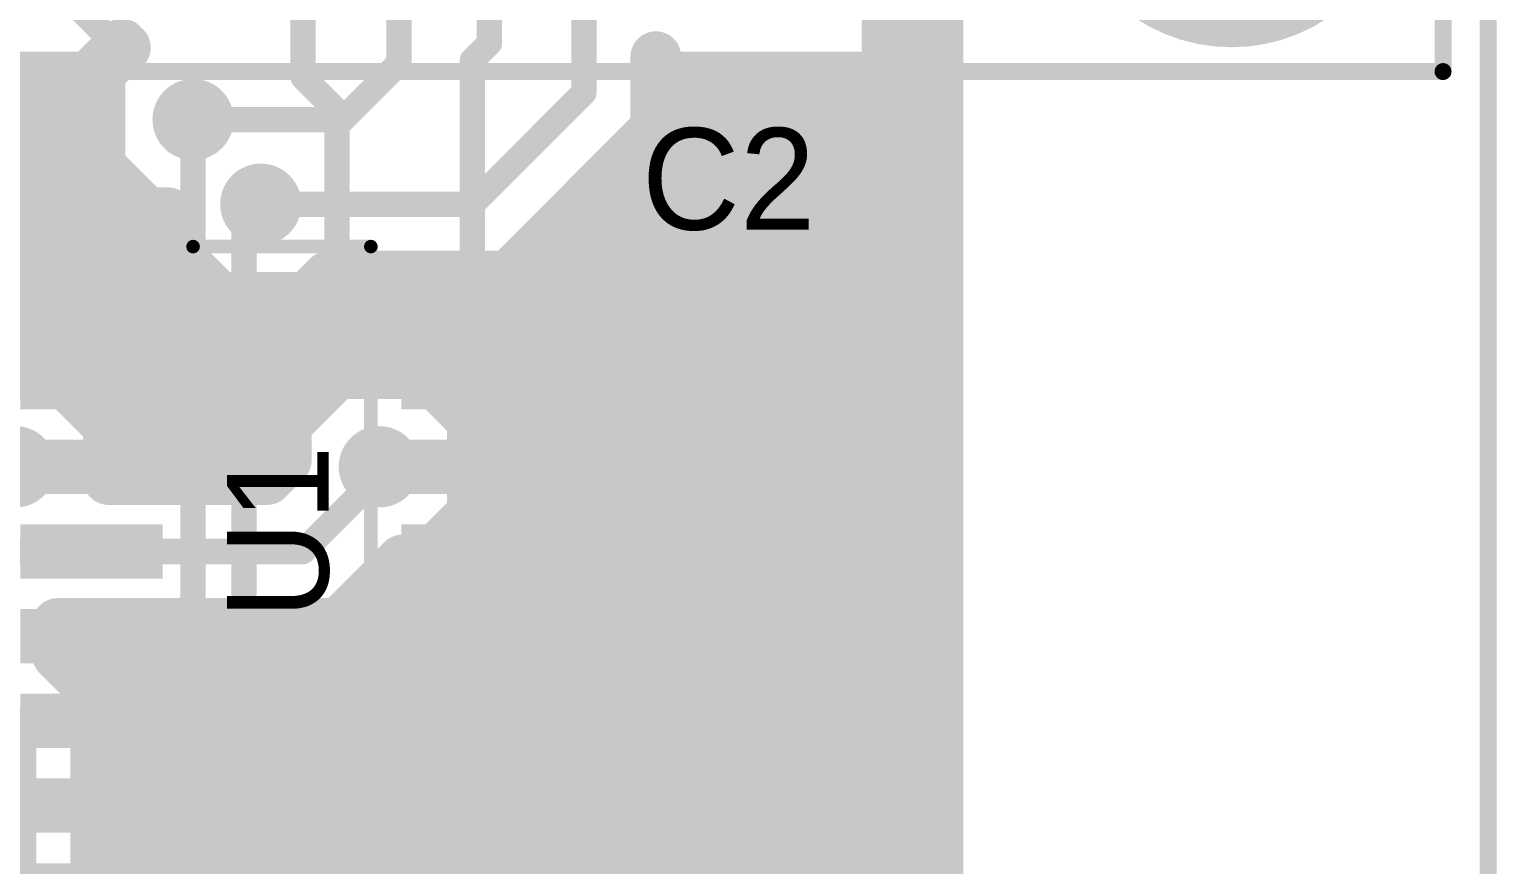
# Model space of a CAD drawing. Extents: x 2.15 to 3.46, y 0.42 to 2.78.
# Drawn here: x 2.588 to 3.455, y 1.49 to 1.983 of the extents above; entities that cross this region are included whole.
import ezdxf

# ---------------------------------------------------------------- set-up
doc = ezdxf.new("R2010")
doc.units = 0
doc.layers.get('0').update_dxf_attribs({"linetype": 'CONTINUOUS'})
for name, color, linetype in [('BOTTOMLAYER', 5, 'CONTINUOUS'), ('BOTTOMSOLDER', 6, 'CONTINUOUS'), ('MECHANICAL1', 6, 'CONTINUOUS'), ('MULTILAYER', 9, 'CONTINUOUS'), ('TOPLAYER', 1, 'CONTINUOUS'), ('TOPOVERLAY', 2, 'CONTINUOUS'), ('TOPPASTE', 8, 'CONTINUOUS'), ('TOPSOLDER', 216, 'CONTINUOUS')]:
    doc.layers.add(name, color=color, linetype=linetype)

# ---------------------------------------------------------------- blocks, each defined once
blk = doc.blocks.new('16SOIC150_1')
at = {"layer": 'TOPLAYER', "const_width": 0.024}
blk.add_lwpolyline([(0.026, 0), (-0.026, 0)], dxfattribs=at)
at = {"layer": 'TOPLAYER', "const_width": 0.012}
for points in [[(-0.032, 0, 1), (-0.02, 0, 1)], [(0.02, 0, 1), (0.032, 0, 1)]]:
    blk.add_lwpolyline(points, format="xyb", close=True, dxfattribs=at)
at = {"layer": 'TOPLAYER'}
for points in [[(0.187, -0.012), (0.263, -0.012), (0.187, 0.012), (0.263, 0.012)], [(-0.038, -0.062), (0.038, -0.062), (-0.038, -0.038), (0.038, -0.038)], [(0.187, -0.062), (0.263, -0.062), (0.187, -0.038), (0.263, -0.038)], [(-0.038, -0.112), (0.038, -0.112), (-0.038, -0.088), (0.038, -0.088)], [(0.187, -0.112), (0.263, -0.112), (0.187, -0.088), (0.263, -0.088)], [(-0.038, -0.162), (0.038, -0.162), (-0.038, -0.138), (0.038, -0.138)], [(0.187, -0.162), (0.263, -0.162), (0.187, -0.138), (0.263, -0.138)], [(-0.038, -0.212), (0.038, -0.212), (-0.038, -0.188), (0.038, -0.188)], [(0.187, -0.212), (0.263, -0.212), (0.187, -0.188), (0.263, -0.188)], [(-0.038, -0.262), (0.038, -0.262), (-0.038, -0.238), (0.038, -0.238)], [(0.187, -0.262), (0.263, -0.262), (0.187, -0.238), (0.263, -0.238)], [(-0.038, -0.312), (0.038, -0.312), (-0.038, -0.288), (0.038, -0.288)], [(0.187, -0.312), (0.263, -0.312), (0.187, -0.288), (0.263, -0.288)], [(-0.038, -0.362), (0.038, -0.362), (-0.038, -0.338), (0.038, -0.338)], [(0.187, -0.362), (0.263, -0.362), (0.187, -0.338), (0.263, -0.338)]]:
    blk.add_solid(points, dxfattribs=at)
at = {"layer": 'TOPOVERLAY', "const_width": 0.008}
for points in [[(0.06, 0.03), (0.06, -0.38)], [(0.092, 0.03), (0.06, 0.03)], [(0.165, 0.03), (0.132, 0.03)], [(0.165, 0.03), (0.165, -0.38)], [(0.165, -0.38), (0.06, -0.38)]]:
    blk.add_lwpolyline(points, dxfattribs=at)
at = {"layer": 'TOPOVERLAY', "const_width": 0.004}
for points in [[(0.058, 0.03, 1), (0.062, 0.03, 1)], [(0.058, 0.03, 1), (0.062, 0.03, 1)], [(0.09, 0.03, 1), (0.094, 0.03, 1)], [(0.09, 0.03, 1), (0.094, 0.03, 1)], [(0.13, 0.03, 1), (0.134, 0.03, 1)], [(0.13, 0.03, 1), (0.134, 0.03, 1)], [(0.163, 0.03, 1), (0.167, 0.03, 1)], [(0.163, 0.03, 1), (0.167, 0.03, 1)], [(0.058, -0.38, 1), (0.062, -0.38, 1)], [(0.058, -0.38, 1), (0.062, -0.38, 1)], [(0.163, -0.38, 1), (0.167, -0.38, 1)], [(0.163, -0.38, 1), (0.167, -0.38, 1)]]:
    blk.add_lwpolyline(points, format="xyb", close=True, dxfattribs=at)
at = {"layer": 'TOPOVERLAY', "const_width": 0.008}
blk.add_lwpolyline([(0.132, 0.03, -1), (0.092, 0.03)], format="xyb", dxfattribs=at)
at = {"layer": 'TOPPASTE', "const_width": 0.024}
blk.add_lwpolyline([(0.026, 0), (-0.026, 0)], dxfattribs=at)
at = {"layer": 'TOPPASTE', "const_width": 0.012}
for points in [[(-0.032, 0, 1), (-0.02, 0, 1)], [(0.02, 0, 1), (0.032, 0, 1)]]:
    blk.add_lwpolyline(points, format="xyb", close=True, dxfattribs=at)
at = {"layer": 'TOPPASTE'}
for points in [[(0.187, -0.012), (0.263, -0.012), (0.187, 0.012), (0.263, 0.012)], [(-0.038, -0.062), (0.038, -0.062), (-0.038, -0.038), (0.038, -0.038)], [(0.187, -0.062), (0.263, -0.062), (0.187, -0.038), (0.263, -0.038)], [(-0.038, -0.112), (0.038, -0.112), (-0.038, -0.088), (0.038, -0.088)], [(0.187, -0.112), (0.263, -0.112), (0.187, -0.088), (0.263, -0.088)], [(-0.038, -0.162), (0.038, -0.162), (-0.038, -0.138), (0.038, -0.138)], [(0.187, -0.162), (0.263, -0.162), (0.187, -0.138), (0.263, -0.138)], [(-0.038, -0.212), (0.038, -0.212), (-0.038, -0.188), (0.038, -0.188)], [(0.187, -0.212), (0.263, -0.212), (0.187, -0.188), (0.263, -0.188)], [(-0.038, -0.262), (0.038, -0.262), (-0.038, -0.238), (0.038, -0.238)], [(0.187, -0.262), (0.263, -0.262), (0.187, -0.238), (0.263, -0.238)], [(-0.038, -0.312), (0.038, -0.312), (-0.038, -0.288), (0.038, -0.288)], [(0.187, -0.312), (0.263, -0.312), (0.187, -0.288), (0.263, -0.288)], [(-0.038, -0.362), (0.038, -0.362), (-0.038, -0.338), (0.038, -0.338)], [(0.187, -0.362), (0.263, -0.362), (0.187, -0.338), (0.263, -0.338)]]:
    blk.add_solid(points, dxfattribs=at)
at = {"layer": 'TOPSOLDER', "const_width": 0.032}
blk.add_lwpolyline([(0.026, 0), (-0.026, 0)], dxfattribs=at)
at = {"layer": 'TOPSOLDER', "const_width": 0.016}
for points in [[(-0.034, 0, 1), (-0.018, 0, 1)], [(0.018, 0, 1), (0.034, 0, 1)]]:
    blk.add_lwpolyline(points, format="xyb", close=True, dxfattribs=at)
at = {"layer": 'TOPSOLDER'}
for points in [[(0.183, -0.016), (0.267, -0.016), (0.183, 0.016), (0.267, 0.016)], [(-0.042, -0.066), (0.042, -0.066), (-0.042, -0.034), (0.042, -0.034)], [(0.183, -0.066), (0.267, -0.066), (0.183, -0.034), (0.267, -0.034)], [(-0.042, -0.116), (0.042, -0.116), (-0.042, -0.084), (0.042, -0.084)], [(0.183, -0.116), (0.267, -0.116), (0.183, -0.084), (0.267, -0.084)], [(-0.042, -0.166), (0.042, -0.166), (-0.042, -0.134), (0.042, -0.134)], [(0.183, -0.166), (0.267, -0.166), (0.183, -0.134), (0.267, -0.134)], [(-0.042, -0.216), (0.042, -0.216), (-0.042, -0.184), (0.042, -0.184)], [(0.183, -0.216), (0.267, -0.216), (0.183, -0.184), (0.267, -0.184)], [(-0.042, -0.266), (0.042, -0.266), (-0.042, -0.234), (0.042, -0.234)], [(0.183, -0.266), (0.267, -0.266), (0.183, -0.234), (0.267, -0.234)], [(-0.042, -0.316), (0.042, -0.316), (-0.042, -0.284), (0.042, -0.284)], [(0.183, -0.316), (0.267, -0.316), (0.183, -0.284), (0.267, -0.284)], [(-0.042, -0.366), (0.042, -0.366), (-0.042, -0.334), (0.042, -0.334)], [(0.183, -0.366), (0.267, -0.366), (0.183, -0.334), (0.267, -0.334)]]:
    blk.add_solid(points, dxfattribs=at)
blk = doc.blocks.new('DB9SL_4')
at = {"layer": 'BOTTOMSOLDER', "const_width": 0.102333}
blk.add_lwpolyline([(0.222166, 0.05, 1), (0.324499, 0.05, 1)], format="xyb", close=True, dxfattribs=at)
at = {"layer": 'MULTILAYER', "const_width": 0.098333}
blk.add_lwpolyline([(0.224166, 0.05, 1), (0.322499, 0.05, 1)], format="xyb", close=True, dxfattribs=at)
at = {"layer": 'TOPOVERLAY', "const_width": 0.01}
for points in [[(0.398333, -0.066666), (0.398333, 0.508333)], [(-0.834999, -0.066666), (0.398333, -0.066666)]]:
    blk.add_lwpolyline(points, dxfattribs=at)
at = {"layer": 'TOPOVERLAY', "const_width": 0.005}
blk.add_lwpolyline([(0.395833, -0.066666, 1), (0.400833, -0.066666, 1)], format="xyb", close=True, dxfattribs=at)
blk.add_lwpolyline([(0.395833, -0.066666, 1), (0.400833, -0.066666, 1)], format="xyb", close=True, dxfattribs=at)
at = {"layer": 'TOPSOLDER', "const_width": 0.102333}
blk.add_lwpolyline([(0.222166, 0.05, 1), (0.324499, 0.05, 1)], format="xyb", close=True, dxfattribs=at)
blk = doc.blocks.new('CEL1210_8')
at = {"layer": 'TOPLAYER'}
for points in [[(-0.03, -0.05), (0.03, -0.05), (-0.03, 0.05), (0.03, 0.05)], [(0.105, -0.05), (0.165, -0.05), (0.105, 0.05), (0.165, 0.05)]]:
    blk.add_solid(points, dxfattribs=at)
at = {"layer": 'TOPOVERLAY', "const_width": 0.012}
for points in [[(-0.05, -0.07), (-0.05, 0.07)], [(0.025, 0.07), (-0.05, 0.07)], [(0.185, 0.07), (0.09, 0.07)], [(0.09, -0.07), (0.09, 0.07)], [(0.185, -0.07), (0.185, 0.07)], [(0.025, -0.07), (-0.05, -0.07)], [(0.185, -0.07), (0.09, -0.07)]]:
    blk.add_lwpolyline(points, dxfattribs=at)
at = {"layer": 'TOPOVERLAY', "const_width": 0.006}
for points in [[(-0.053, 0.07, 1), (-0.047, 0.07, 1)], [(-0.053, 0.07, 1), (-0.047, 0.07, 1)], [(0.022, 0.07, 1), (0.028, 0.07, 1)], [(0.087, 0.07, 1), (0.093, 0.07, 1)], [(0.087, 0.07, 1), (0.093, 0.07, 1)], [(0.182, 0.07, 1), (0.188, 0.07, 1)], [(0.182, 0.07, 1), (0.188, 0.07, 1)], [(-0.053, -0.07, 1), (-0.047, -0.07, 1)], [(-0.053, -0.07, 1), (-0.047, -0.07, 1)], [(0.022, -0.07, 1), (0.028, -0.07, 1)], [(0.087, -0.07, 1), (0.093, -0.07, 1)], [(0.087, -0.07, 1), (0.093, -0.07, 1)], [(0.182, -0.07, 1), (0.188, -0.07, 1)], [(0.182, -0.07, 1), (0.188, -0.07, 1)]]:
    blk.add_lwpolyline(points, format="xyb", close=True, dxfattribs=at)
at = {"layer": 'TOPPASTE'}
for points in [[(-0.03, -0.05), (0.03, -0.05), (-0.03, 0.05), (0.03, 0.05)], [(0.105, -0.05), (0.165, -0.05), (0.105, 0.05), (0.165, 0.05)]]:
    blk.add_solid(points, dxfattribs=at)
at = {"layer": 'TOPSOLDER'}
for points in [[(-0.034, -0.054), (0.034, -0.054), (-0.034, 0.054), (0.034, 0.054)], [(0.101, -0.054), (0.169, -0.054), (0.101, 0.054), (0.169, 0.054)]]:
    blk.add_solid(points, dxfattribs=at)
blk = doc.blocks.new('CEL1210_9')
at = {"layer": 'TOPLAYER'}
for points in [[(-0.03, -0.05), (0.03, -0.05), (-0.03, 0.05), (0.03, 0.05)], [(0.105, -0.05), (0.165, -0.05), (0.105, 0.05), (0.165, 0.05)]]:
    blk.add_solid(points, dxfattribs=at)
at = {"layer": 'TOPOVERLAY', "const_width": 0.012}
for points in [[(-0.05, -0.07), (-0.05, 0.07)], [(0.025, 0.07), (-0.05, 0.07)], [(0.185, 0.07), (0.09, 0.07)], [(0.09, -0.07), (0.09, 0.07)], [(0.185, -0.07), (0.185, 0.07)], [(0.025, -0.07), (-0.05, -0.07)], [(0.185, -0.07), (0.09, -0.07)]]:
    blk.add_lwpolyline(points, dxfattribs=at)
at = {"layer": 'TOPOVERLAY', "const_width": 0.006}
for points in [[(-0.053, 0.07, 1), (-0.047, 0.07, 1)], [(-0.053, 0.07, 1), (-0.047, 0.07, 1)], [(0.022, 0.07, 1), (0.028, 0.07, 1)], [(0.087, 0.07, 1), (0.093, 0.07, 1)], [(0.087, 0.07, 1), (0.093, 0.07, 1)], [(0.182, 0.07, 1), (0.188, 0.07, 1)], [(0.182, 0.07, 1), (0.188, 0.07, 1)], [(-0.053, -0.07, 1), (-0.047, -0.07, 1)], [(-0.053, -0.07, 1), (-0.047, -0.07, 1)], [(0.022, -0.07, 1), (0.028, -0.07, 1)], [(0.087, -0.07, 1), (0.093, -0.07, 1)], [(0.087, -0.07, 1), (0.093, -0.07, 1)], [(0.182, -0.07, 1), (0.188, -0.07, 1)], [(0.182, -0.07, 1), (0.188, -0.07, 1)]]:
    blk.add_lwpolyline(points, format="xyb", close=True, dxfattribs=at)
at = {"layer": 'TOPPASTE'}
for points in [[(-0.03, -0.05), (0.03, -0.05), (-0.03, 0.05), (0.03, 0.05)], [(0.105, -0.05), (0.165, -0.05), (0.105, 0.05), (0.165, 0.05)]]:
    blk.add_solid(points, dxfattribs=at)
at = {"layer": 'TOPSOLDER'}
for points in [[(-0.034, -0.054), (0.034, -0.054), (-0.034, 0.054), (0.034, 0.054)], [(0.101, -0.054), (0.169, -0.054), (0.101, 0.054), (0.169, 0.054)]]:
    blk.add_solid(points, dxfattribs=at)

msp = doc.modelspace()

# ---------------------------------------------------------------- linework, layer by layer
at = {"layer": 'BOTTOMLAYER'}
for points, const_width in [([(3.125, 0.865), (3.125, 2.185)], 0.03), ([(3.095, 1.955), (3.095, 2.095)], 0.03), ([(2.46, 2.030127), (2.74, 1.750127)], 0.03), ([(2.588334, 2.025), (2.643334, 1.97)], 0.015), ([(2.806667, 1.963333), (2.806667, 2.025)], 0.015), ([(2.915833, 1.945833), (2.915833, 2.025)], 0.015), ([(3.095, 1.996168), (3.125, 1.966168)], 0.03), ([(2.46, 1.994772), (2.733011, 1.721761)], 0.03), ([(3.095, 1.963629), (3.125, 1.993629)], 0.03), ([(2.623334, 1.955), (2.642917, 1.974584)], 0.03), ([(2.63, 1.9575), (2.645001, 1.9725)], 0.03), ([(2.958333, 1.9625), (2.958333, 1.967083)], 0.03), ([(2.958333, 1.9625), (2.958333, 1.967083)], 0.03), ([(2.958333, 1.955), (2.958333, 1.9625)], 0.03), ([(2.958333, 1.955), (2.958333, 1.9625)], 0.03), ([(3.086371, 1.955), (3.095, 1.963629)], 0.03), ([(2.355, 1.718603), (2.591397, 1.955)], 0.03), ([(2.46, 1.959417), (2.701917, 1.7175)], 0.03), ([(2.553334, 1.955), (2.623334, 1.955)], 0.03), ([(2.570483, 1.955), (2.67, 1.855483)], 0.03), ([(2.605838, 1.955), (2.63, 1.930838)], 0.03), ([(2.6275, 1.460773), (3.125, 1.958273)], 0.03), ([(2.63, 1.9025), (2.63, 1.9575)], 0.03), ([(2.773334, 1.93), (2.806667, 1.963333)], 0.015), ([(2.83158, 1.77092), (3.015661, 1.955)], 0.03), ([(2.849258, 1.753242), (3.051016, 1.955)], 0.03), ([(2.85, 1.718629), (3.086371, 1.955)], 0.03), ([(2.958333, 1.955), (3.095, 1.955)], 0.03), ([(2.958333, 1.933028), (2.980305, 1.955)], 0.03), ([(2.958333, 1.924583), (2.958333, 1.955)], 0.03), ([(2.958333, 1.924583), (2.958333, 1.955)], 0.03), ([(2.959391, 1.955), (3.125, 1.789391)], 0.03), ([(2.994746, 1.955), (3.125, 1.824746)], 0.03), ([(3.030102, 1.955), (3.125, 1.860102)], 0.03), ([(3.065457, 1.955), (3.125, 1.895457)], 0.03), ([(3.095, 1.960812), (3.125, 1.930812)], 0.03), ([(2.85, 1.88), (2.915833, 1.945833)], 0.015), ([(2.46, 1.924062), (2.604061, 1.78)], 0.03), ([(2.474608, 1.7675), (2.63, 1.922892)], 0.03), ([(2.6275, 1.425418), (3.125, 1.922918)], 0.03), ([(2.685, 1.93), (2.773334, 1.93)], 0.015), ([(2.937083, 1.903333), (2.958333, 1.924583)], 0.03), ([(2.937083, 1.903333), (2.958333, 1.924583)], 0.03), ([(2.956393, 1.922643), (3.125, 1.754036)], 0.03), ([(2.63, 1.9025), (2.6575, 1.875)], 0.03), ([(2.8925, 1.85875), (2.937083, 1.903333)], 0.03), ([(2.938715, 1.904965), (3.125, 1.71868)], 0.03), ([(2.509963, 1.7675), (2.637481, 1.895018)], 0.03), ([(2.6275, 1.390063), (3.125, 1.887563)], 0.03), ([(2.921038, 1.887288), (3.125, 1.683325)], 0.03), ([(2.557818, 1.78), (2.655159, 1.877341)], 0.03), ([(2.6575, 1.875), (2.67, 1.875)], 0.03), ([(2.67, 1.8525), (2.67, 1.875)], 0.03), ([(2.725, 1.88), (2.85, 1.88)], 0.015), ([(2.90336, 1.86961), (3.125, 1.64797)], 0.03), ([(2.87125, 1.8375), (2.8925, 1.85875)], 0.03), ([(2.87125, 1.8375), (2.8925, 1.85875)], 0.03), ([(2.593174, 1.78), (2.67, 1.856826)], 0.03), ([(2.6275, 1.354707), (3.125, 1.852208)], 0.03), ([(2.67, 1.855483), (2.700483, 1.825)], 0.03), ([(2.67, 1.8525), (2.6975, 1.825)], 0.03), ([(2.885682, 1.851932), (3.125, 1.612615)], 0.03), ([(2.618014, 1.769486), (2.685514, 1.836985)], 0.03), ([(2.672095, 1.7175), (2.792095, 1.8375)], 0.03), ([(2.7525, 1.825), (2.765, 1.8375)], 0.03), ([(2.761847, 1.834347), (2.816193, 1.78)], 0.03), ([(2.765, 1.8375), (2.82875, 1.8375)], 0.03), ([(2.76995, 1.78), (2.82745, 1.8375)], 0.03), ([(2.794049, 1.8375), (3.125, 1.506549)], 0.03), ([(2.805305, 1.78), (2.862805, 1.8375)], 0.03), ([(2.82875, 1.8375), (2.87125, 1.8375)], 0.03), ([(2.82875, 1.8375), (2.87125, 1.8375)], 0.03), ([(2.829404, 1.8375), (3.125, 1.541904)], 0.03), ([(2.864759, 1.8375), (3.125, 1.577259)], 0.03), ([(2.635, 1.751116), (2.708884, 1.825)], 0.03), ([(2.63674, 1.7175), (2.744239, 1.825)], 0.03), ([(2.6975, 1.825), (2.7525, 1.825)], 0.03), ([(2.700483, 1.825), (2.756491, 1.768991)], 0.03), ([(2.735838, 1.825), (2.780838, 1.78)], 0.03), ([(2.6275, 1.319352), (3.125, 1.816852)], 0.03), ([(2.5525, 1.78), (2.6075, 1.78)], 0.03), ([(2.604061, 1.78), (2.635, 1.749062)], 0.03), ([(2.6075, 1.78), (2.635, 1.7525)], 0.03), ([(2.641126, 1.297623), (3.125, 1.781497)], 0.03), ([(2.74, 1.75005), (2.76995, 1.78)], 0.03), ([(2.74, 1.7525), (2.7675, 1.78)], 0.03), ([(2.7675, 1.78), (2.8225, 1.78)], 0.03), ([(2.8225, 1.78), (2.85, 1.7525)], 0.03), ([(2.635, 1.7175), (2.635, 1.7525)], 0.03), ([(2.635, 1.749062), (2.666561, 1.7175)], 0.03), ([(2.658804, 1.279946), (3.125, 1.746142)], 0.03), ([(2.70745, 1.7175), (2.74, 1.75005)], 0.03), ([(2.74, 1.72875), (2.74, 1.7525)], 0.03), ([(2.85, 1.6975), (2.85, 1.7525)], 0.03), ([(2.85, 1.746193), (3.125, 1.471193)], 0.03), ([(2.72875, 1.7175), (2.74, 1.72875)], 0.03), ([(2.635, 1.7175), (2.72875, 1.7175)], 0.03), ([(2.676482, 1.262268), (3.125, 1.710786)], 0.03), ([(2.75, 1.675), (2.795, 1.72)], 0.015), ([(2.795, 1.72), (2.795, 1.725)], 0.015), ([(2.85, 1.710838), (3.125, 1.435838)], 0.03), ([(2.8225, 1.67), (2.85, 1.6975)], 0.03), ([(2.838991, 1.686491), (3.125, 1.400483)], 0.03), ([(2.69416, 1.24459), (3.125, 1.675431)], 0.03), ([(2.475, 1.675), (2.75, 1.675)], 0.015), ([(2.7925, 1.65375), (2.80875, 1.67)], 0.03), ([(2.80875, 1.67), (2.8225, 1.67)], 0.03), ([(2.820127, 1.67), (3.125, 1.365127)], 0.03), ([(2.796761, 1.658011), (3.125, 1.329772)], 0.03), ([(2.77125, 1.6325), (2.7925, 1.65375)], 0.03), ([(2.77125, 1.6325), (2.7925, 1.65375)], 0.03), ([(2.605, 1.6325), (2.72875, 1.6325)], 0.03), ([(2.605, 1.61505), (2.62245, 1.6325)], 0.03), ([(2.605, 1.61375), (2.605, 1.6325)], 0.03), ([(2.61014, 1.6325), (3.125, 1.11764)], 0.03), ([(2.622028, 1.596722), (2.657805, 1.6325)], 0.03), ([(2.6275, 1.566839), (2.693161, 1.6325)], 0.03), ([(2.6275, 1.496129), (2.763871, 1.6325)], 0.03), ([(2.6275, 1.531484), (2.728516, 1.6325)], 0.03), ([(2.645496, 1.6325), (3.125, 1.152996)], 0.03), ([(2.680851, 1.6325), (3.125, 1.188351)], 0.03), ([(2.711837, 1.226913), (3.125, 1.640076)], 0.03), ([(2.711837, 1.226913), (3.125, 1.640076)], 0.03), ([(2.716206, 1.6325), (3.125, 1.223706)], 0.03), ([(2.72875, 1.6325), (2.77125, 1.6325)], 0.03), ([(2.72875, 1.6325), (2.77125, 1.6325)], 0.03), ([(2.751562, 1.6325), (3.125, 1.259062)], 0.03), ([(2.779083, 1.640333), (3.125, 1.294417)], 0.03), ([(2.60625, 1.6125), (2.6275, 1.59125)], 0.03), ([(2.60625, 1.6125), (2.6275, 1.59125)], 0.03), ([(2.55, 1.605), (2.585, 1.57)], 0.015), ([(2.729515, 1.209235), (3.125, 1.60472)], 0.03), ([(2.6275, 1.54875), (2.6275, 1.59125)], 0.03), ([(2.6275, 1.54875), (2.6275, 1.59125)], 0.03), ([(2.6275, 1.579785), (3.125, 1.082285)], 0.03), ([(2.585, 1.29), (2.585, 1.57)], 0.015), ([(2.747192, 1.191558), (3.125, 1.569365)], 0.03), ([(2.6275, 1.31125), (2.6275, 1.54875)], 0.03), ([(2.6275, 1.54443), (3.125, 1.04693)], 0.03), ([(2.76487, 1.17388), (3.125, 1.53401)], 0.03), ([(2.6275, 1.509074), (3.125, 1.011574)], 0.03), ([(2.782548, 1.156202), (3.125, 1.498655)], 0.03)]:
    msp.add_lwpolyline(points, dxfattribs=dict(at, const_width=const_width))
for points, const_width in [([(3.0875, 1.996168, 1), (3.1025, 1.996168, 1)], 0.015), ([(3.1175, 1.993629, 1), (3.1325, 1.993629, 1)], 0.015), ([(2.635417, 1.974584, 1), (2.650418, 1.974584, 1)], 0.015), ([(2.6375, 1.9725, 1), (2.6525, 1.9725, 1)], 0.015), ([(2.639584, 1.97, 1), (2.647084, 1.97, 1)], 0.0075), ([(2.950833, 1.967083, 1), (2.965833, 1.967083, 1)], 0.015), ([(2.950833, 1.967083, 1), (2.965833, 1.967083, 1)], 0.015), ([(2.950833, 1.9625, 1), (2.965833, 1.9625, 1)], 0.015), ([(2.950833, 1.9625, 1), (2.965833, 1.9625, 1)], 0.015), ([(2.950833, 1.9625, 1), (2.965833, 1.9625, 1)], 0.015), ([(2.950833, 1.9625, 1), (2.965833, 1.9625, 1)], 0.015), ([(3.0875, 1.963629, 1), (3.1025, 1.963629, 1)], 0.015), ([(3.0875, 1.963629, 1), (3.1025, 1.963629, 1)], 0.015), ([(3.1175, 1.966168, 1), (3.1325, 1.966168, 1)], 0.015), ([(2.583897, 1.955, 1), (2.598897, 1.955, 1)], 0.015), ([(2.598338, 1.955, 1), (2.613338, 1.955, 1)], 0.015), ([(2.615834, 1.955, 1), (2.630834, 1.955, 1)], 0.015), ([(2.615834, 1.955, 1), (2.630834, 1.955, 1)], 0.015), ([(2.6225, 1.9575, 1), (2.6375, 1.9575, 1)], 0.015), ([(2.6225, 1.9575, 1), (2.6375, 1.9575, 1)], 0.015), ([(2.802917, 1.963333, 1), (2.810417, 1.963333, 1)], 0.0075), ([(2.802917, 1.963333, 1), (2.810417, 1.963333, 1)], 0.0075), ([(2.950833, 1.955, 1), (2.965833, 1.955, 1)], 0.015), ([(2.950833, 1.955, 1), (2.965833, 1.955, 1)], 0.015), ([(2.950833, 1.955, 1), (2.965833, 1.955, 1)], 0.015), ([(2.950833, 1.955, 1), (2.965833, 1.955, 1)], 0.015), ([(2.950833, 1.955, 1), (2.965833, 1.955, 1)], 0.015), ([(2.951891, 1.955, 1), (2.966891, 1.955, 1)], 0.015), ([(2.972805, 1.955, 1), (2.987805, 1.955, 1)], 0.015), ([(2.987246, 1.955, 1), (3.002246, 1.955, 1)], 0.015), ([(3.008161, 1.955, 1), (3.023161, 1.955, 1)], 0.015), ([(3.022602, 1.955, 1), (3.037602, 1.955, 1)], 0.015), ([(3.043516, 1.955, 1), (3.058516, 1.955, 1)], 0.015), ([(3.057957, 1.955, 1), (3.072957, 1.955, 1)], 0.015), ([(3.078871, 1.955, 1), (3.093871, 1.955, 1)], 0.015), ([(3.078871, 1.955, 1), (3.093871, 1.955, 1)], 0.015), ([(3.0875, 1.960812, 1), (3.1025, 1.960812, 1)], 0.015), ([(3.0875, 1.955, 1), (3.1025, 1.955, 1)], 0.015), ([(3.0875, 1.955, 1), (3.1025, 1.955, 1)], 0.015), ([(3.1175, 1.958273, 1), (3.1325, 1.958273, 1)], 0.015), ([(2.912083, 1.945833, 1), (2.919583, 1.945833, 1)], 0.0075), ([(2.912083, 1.945833, 1), (2.919583, 1.945833, 1)], 0.0075), ([(2.6225, 1.930838, 1), (2.6375, 1.930838, 1)], 0.015), ([(2.950833, 1.933028, 1), (2.965833, 1.933028, 1)], 0.015), ([(3.1175, 1.930812, 1), (3.1325, 1.930812, 1)], 0.015), ([(2.6225, 1.922892, 1), (2.6375, 1.922892, 1)], 0.015), ([(2.68125, 1.93, 1), (2.68875, 1.93, 1)], 0.0075), ([(2.769584, 1.93, 1), (2.777084, 1.93, 1)], 0.0075), ([(2.769584, 1.93, 1), (2.777084, 1.93, 1)], 0.0075), ([(2.948893, 1.922643, 1), (2.963893, 1.922643, 1)], 0.015), ([(2.950833, 1.924583, 1), (2.965833, 1.924583, 1)], 0.015), ([(2.950833, 1.924583, 1), (2.965833, 1.924583, 1)], 0.015), ([(2.950833, 1.924583, 1), (2.965833, 1.924583, 1)], 0.015), ([(2.950833, 1.924583, 1), (2.965833, 1.924583, 1)], 0.015), ([(3.1175, 1.922918, 1), (3.1325, 1.922918, 1)], 0.015), ([(2.6225, 1.9025, 1), (2.6375, 1.9025, 1)], 0.015), ([(2.6225, 1.9025, 1), (2.6375, 1.9025, 1)], 0.015), ([(2.929583, 1.903333, 1), (2.944583, 1.903333, 1)], 0.015), ([(2.929583, 1.903333, 1), (2.944583, 1.903333, 1)], 0.015), ([(2.929583, 1.903333, 1), (2.944583, 1.903333, 1)], 0.015), ([(2.931215, 1.904965, 1), (2.946215, 1.904965, 1)], 0.015), ([(2.629981, 1.895018, 1), (2.644982, 1.895018, 1)], 0.015), ([(3.1175, 1.895457, 1), (3.1325, 1.895457, 1)], 0.015), ([(2.913538, 1.887288, 1), (2.928538, 1.887288, 1)], 0.015), ([(3.1175, 1.887563, 1), (3.1325, 1.887563, 1)], 0.015), ([(2.647659, 1.877341, 1), (2.662659, 1.877341, 1)], 0.015), ([(2.65, 1.875, 1), (2.665, 1.875, 1)], 0.015), ([(2.65, 1.875, 1), (2.665, 1.875, 1)], 0.015), ([(2.6625, 1.875, 1), (2.6775, 1.875, 1)], 0.015), ([(2.6625, 1.875, 1), (2.6775, 1.875, 1)], 0.015), ([(2.72125, 1.88, 1), (2.72875, 1.88, 1)], 0.0075), ([(2.84625, 1.88, 1), (2.85375, 1.88, 1)], 0.0075), ([(2.84625, 1.88, 1), (2.85375, 1.88, 1)], 0.0075), ([(2.89586, 1.86961, 1), (2.91086, 1.86961, 1)], 0.015), ([(2.885, 1.85875, 1), (2.9, 1.85875, 1)], 0.015), ([(2.885, 1.85875, 1), (2.9, 1.85875, 1)], 0.015), ([(2.885, 1.85875, 1), (2.9, 1.85875, 1)], 0.015), ([(3.1175, 1.860102, 1), (3.1325, 1.860102, 1)], 0.015), ([(2.6625, 1.856826, 1), (2.6775, 1.856826, 1)], 0.015), ([(2.6625, 1.855483, 1), (2.6775, 1.855483, 1)], 0.015), ([(2.6625, 1.855483, 1), (2.6775, 1.855483, 1)], 0.015), ([(2.6625, 1.8525, 1), (2.6775, 1.8525, 1)], 0.015), ([(2.6625, 1.8525, 1), (2.6775, 1.8525, 1)], 0.015), ([(2.878182, 1.851932, 1), (2.893182, 1.851932, 1)], 0.015), ([(3.1175, 1.852208, 1), (3.1325, 1.852208, 1)], 0.015), ([(2.678014, 1.836985, 1), (2.693014, 1.836985, 1)], 0.015), ([(2.754347, 1.834347, 1), (2.769347, 1.834347, 1)], 0.015), ([(2.7575, 1.8375, 1), (2.7725, 1.8375, 1)], 0.015), ([(2.7575, 1.8375, 1), (2.7725, 1.8375, 1)], 0.015), ([(2.784595, 1.8375, 1), (2.799595, 1.8375, 1)], 0.015), ([(2.786549, 1.8375, 1), (2.801549, 1.8375, 1)], 0.015), ([(2.81995, 1.8375, 1), (2.83495, 1.8375, 1)], 0.015), ([(2.82125, 1.8375, 1), (2.83625, 1.8375, 1)], 0.015), ([(2.82125, 1.8375, 1), (2.83625, 1.8375, 1)], 0.015), ([(2.82125, 1.8375, 1), (2.83625, 1.8375, 1)], 0.015), ([(2.821904, 1.8375, 1), (2.836904, 1.8375, 1)], 0.015), ([(2.855305, 1.8375, 1), (2.870305, 1.8375, 1)], 0.015), ([(2.857259, 1.8375, 1), (2.872259, 1.8375, 1)], 0.015), ([(2.86375, 1.8375, 1), (2.87875, 1.8375, 1)], 0.015), ([(2.86375, 1.8375, 1), (2.87875, 1.8375, 1)], 0.015), ([(2.86375, 1.8375, 1), (2.87875, 1.8375, 1)], 0.015), ([(2.86375, 1.8375, 1), (2.87875, 1.8375, 1)], 0.015), ([(2.69, 1.825, 1), (2.705, 1.825, 1)], 0.015), ([(2.69, 1.825, 1), (2.705, 1.825, 1)], 0.015), ([(2.692983, 1.825, 1), (2.707983, 1.825, 1)], 0.015), ([(2.692983, 1.825, 1), (2.707983, 1.825, 1)], 0.015), ([(2.701384, 1.825, 1), (2.716384, 1.825, 1)], 0.015), ([(2.728338, 1.825, 1), (2.743338, 1.825, 1)], 0.015), ([(2.73674, 1.825, 1), (2.751739, 1.825, 1)], 0.015), ([(2.745, 1.825, 1), (2.76, 1.825, 1)], 0.015), ([(2.745, 1.825, 1), (2.76, 1.825, 1)], 0.015), ([(3.1175, 1.824746, 1), (3.1325, 1.824746, 1)], 0.015), ([(3.1175, 1.816852, 1), (3.1325, 1.816852, 1)], 0.015), ([(3.1175, 1.789391, 1), (3.1325, 1.789391, 1)], 0.015), ([(2.585674, 1.78, 1), (2.600674, 1.78, 1)], 0.015), ([(2.596561, 1.78, 1), (2.611562, 1.78, 1)], 0.015), ([(2.596561, 1.78, 1), (2.611562, 1.78, 1)], 0.015), ([(2.6, 1.78, 1), (2.615, 1.78, 1)], 0.015), ([(2.6, 1.78, 1), (2.615, 1.78, 1)], 0.015), ([(2.76, 1.78, 1), (2.775, 1.78, 1)], 0.015), ([(2.76, 1.78, 1), (2.775, 1.78, 1)], 0.015), ([(2.76245, 1.78, 1), (2.77745, 1.78, 1)], 0.015), ([(2.76245, 1.78, 1), (2.77745, 1.78, 1)], 0.015), ([(2.773338, 1.78, 1), (2.788338, 1.78, 1)], 0.015), ([(2.797805, 1.78, 1), (2.812805, 1.78, 1)], 0.015), ([(2.808693, 1.78, 1), (2.823693, 1.78, 1)], 0.015), ([(2.815, 1.78, 1), (2.83, 1.78, 1)], 0.015), ([(2.815, 1.78, 1), (2.83, 1.78, 1)], 0.015), ([(3.1175, 1.781497, 1), (3.1325, 1.781497, 1)], 0.015), ([(2.82408, 1.77092, 1), (2.83908, 1.77092, 1)], 0.015), ([(2.610514, 1.769486, 1), (2.625514, 1.769486, 1)], 0.015), ([(2.748991, 1.768991, 1), (2.763991, 1.768991, 1)], 0.015), ([(2.841758, 1.753242, 1), (2.856758, 1.753242, 1)], 0.015), ([(3.1175, 1.754036, 1), (3.1325, 1.754036, 1)], 0.015), ([(2.6275, 1.7525, 1), (2.6425, 1.7525, 1)], 0.015), ([(2.6275, 1.7525, 1), (2.6425, 1.7525, 1)], 0.015), ([(2.6275, 1.751116, 1), (2.6425, 1.751116, 1)], 0.015), ([(2.6275, 1.749062, 1), (2.6425, 1.749062, 1)], 0.015), ([(2.6275, 1.749062, 1), (2.6425, 1.749062, 1)], 0.015), ([(2.7325, 1.7525, 1), (2.7475, 1.7525, 1)], 0.015), ([(2.7325, 1.7525, 1), (2.7475, 1.7525, 1)], 0.015), ([(2.7325, 1.750127, 1), (2.7475, 1.750127, 1)], 0.015), ([(2.7325, 1.75005, 1), (2.7475, 1.75005, 1)], 0.015), ([(2.7325, 1.75005, 1), (2.7475, 1.75005, 1)], 0.015), ([(2.8425, 1.7525, 1), (2.8575, 1.7525, 1)], 0.015), ([(2.8425, 1.7525, 1), (2.8575, 1.7525, 1)], 0.015), ([(2.8425, 1.746193, 1), (2.8575, 1.746193, 1)], 0.015), ([(3.1175, 1.746142, 1), (3.1325, 1.746142, 1)], 0.015), ([(2.7325, 1.72875, 1), (2.7475, 1.72875, 1)], 0.015), ([(2.7325, 1.72875, 1), (2.7475, 1.72875, 1)], 0.015), ([(2.725511, 1.721761, 1), (2.740511, 1.721761, 1)], 0.015), ([(2.8425, 1.718629, 1), (2.8575, 1.718629, 1)], 0.015), ([(3.1175, 1.71868, 1), (3.1325, 1.71868, 1)], 0.015), ([(2.6275, 1.7175, 1), (2.6425, 1.7175, 1)], 0.015), ([(2.6275, 1.7175, 1), (2.6425, 1.7175, 1)], 0.015), ([(2.62924, 1.7175, 1), (2.644239, 1.7175, 1)], 0.015), ([(2.659061, 1.7175, 1), (2.674062, 1.7175, 1)], 0.015), ([(2.664595, 1.7175, 1), (2.679595, 1.7175, 1)], 0.015), ([(2.694417, 1.7175, 1), (2.709417, 1.7175, 1)], 0.015), ([(2.69995, 1.7175, 1), (2.71495, 1.7175, 1)], 0.015), ([(2.72125, 1.7175, 1), (2.73625, 1.7175, 1)], 0.015), ([(2.72125, 1.7175, 1), (2.73625, 1.7175, 1)], 0.015), ([(2.79125, 1.725, 1), (2.79875, 1.725, 1)], 0.0075), ([(2.79125, 1.72, 1), (2.79875, 1.72, 1)], 0.0075), ([(2.79125, 1.72, 1), (2.79875, 1.72, 1)], 0.0075), ([(2.8425, 1.710838, 1), (2.8575, 1.710838, 1)], 0.015), ([(3.1175, 1.710786, 1), (3.1325, 1.710786, 1)], 0.015), ([(2.8425, 1.6975, 1), (2.8575, 1.6975, 1)], 0.015), ([(2.8425, 1.6975, 1), (2.8575, 1.6975, 1)], 0.015), ([(2.831491, 1.686491, 1), (2.846491, 1.686491, 1)], 0.015), ([(3.1175, 1.683325, 1), (3.1325, 1.683325, 1)], 0.015), ([(3.1175, 1.675431, 1), (3.1325, 1.675431, 1)], 0.015), ([(2.74625, 1.675, 1), (2.75375, 1.675, 1)], 0.0075), ([(2.74625, 1.675, 1), (2.75375, 1.675, 1)], 0.0075), ([(2.80125, 1.67, 1), (2.81625, 1.67, 1)], 0.015), ([(2.80125, 1.67, 1), (2.81625, 1.67, 1)], 0.015), ([(2.812627, 1.67, 1), (2.827627, 1.67, 1)], 0.015), ([(2.815, 1.67, 1), (2.83, 1.67, 1)], 0.015), ([(2.815, 1.67, 1), (2.83, 1.67, 1)], 0.015), ([(2.789261, 1.658011, 1), (2.804261, 1.658011, 1)], 0.015), ([(2.785, 1.65375, 1), (2.8, 1.65375, 1)], 0.015), ([(2.785, 1.65375, 1), (2.8, 1.65375, 1)], 0.015), ([(2.785, 1.65375, 1), (2.8, 1.65375, 1)], 0.015), ([(3.1175, 1.64797, 1), (3.1325, 1.64797, 1)], 0.015), ([(2.5975, 1.6325, 1), (2.6125, 1.6325, 1)], 0.015), ([(2.5975, 1.6325, 1), (2.6125, 1.6325, 1)], 0.015), ([(2.60264, 1.6325, 1), (2.61764, 1.6325, 1)], 0.015), ([(2.61495, 1.6325, 1), (2.62995, 1.6325, 1)], 0.015), ([(2.637996, 1.6325, 1), (2.652996, 1.6325, 1)], 0.015), ([(2.650305, 1.6325, 1), (2.665305, 1.6325, 1)], 0.015), ([(2.673351, 1.6325, 1), (2.688351, 1.6325, 1)], 0.015), ([(2.685661, 1.6325, 1), (2.700661, 1.6325, 1)], 0.015), ([(2.708706, 1.6325, 1), (2.723706, 1.6325, 1)], 0.015), ([(2.721016, 1.6325, 1), (2.736016, 1.6325, 1)], 0.015), ([(2.72125, 1.6325, 1), (2.73625, 1.6325, 1)], 0.015), ([(2.72125, 1.6325, 1), (2.73625, 1.6325, 1)], 0.015), ([(2.72125, 1.6325, 1), (2.73625, 1.6325, 1)], 0.015), ([(2.744061, 1.6325, 1), (2.759062, 1.6325, 1)], 0.015), ([(2.756371, 1.6325, 1), (2.771371, 1.6325, 1)], 0.015), ([(2.76375, 1.6325, 1), (2.77875, 1.6325, 1)], 0.015), ([(2.76375, 1.6325, 1), (2.77875, 1.6325, 1)], 0.015), ([(2.76375, 1.6325, 1), (2.77875, 1.6325, 1)], 0.015), ([(2.76375, 1.6325, 1), (2.77875, 1.6325, 1)], 0.015), ([(2.771583, 1.640333, 1), (2.786583, 1.640333, 1)], 0.015), ([(3.1175, 1.640076, 1), (3.1325, 1.640076, 1)], 0.015), ([(3.1175, 1.640076, 1), (3.1325, 1.640076, 1)], 0.015), ([(2.5975, 1.61505, 1), (2.6125, 1.61505, 1)], 0.015), ([(2.5975, 1.61375, 1), (2.6125, 1.61375, 1)], 0.015), ([(2.59875, 1.6125, 1), (2.61375, 1.6125, 1)], 0.015), ([(2.59875, 1.6125, 1), (2.61375, 1.6125, 1)], 0.015), ([(3.1175, 1.612615, 1), (3.1325, 1.612615, 1)], 0.015), ([(3.1175, 1.60472, 1), (3.1325, 1.60472, 1)], 0.015), ([(2.614528, 1.596722, 1), (2.629528, 1.596722, 1)], 0.015), ([(2.62, 1.59125, 1), (2.635, 1.59125, 1)], 0.015), ([(2.62, 1.59125, 1), (2.635, 1.59125, 1)], 0.015), ([(2.62, 1.59125, 1), (2.635, 1.59125, 1)], 0.015), ([(2.62, 1.59125, 1), (2.635, 1.59125, 1)], 0.015), ([(2.62, 1.579785, 1), (2.635, 1.579785, 1)], 0.015), ([(3.1175, 1.577259, 1), (3.1325, 1.577259, 1)], 0.015), ([(2.58125, 1.57, 1), (2.58875, 1.57, 1)], 0.0075), ([(2.58125, 1.57, 1), (2.58875, 1.57, 1)], 0.0075), ([(2.62, 1.566839, 1), (2.635, 1.566839, 1)], 0.015), ([(3.1175, 1.569365, 1), (3.1325, 1.569365, 1)], 0.015), ([(2.62, 1.54875, 1), (2.635, 1.54875, 1)], 0.015), ([(2.62, 1.54875, 1), (2.635, 1.54875, 1)], 0.015), ([(2.62, 1.54875, 1), (2.635, 1.54875, 1)], 0.015), ([(2.62, 1.54443, 1), (2.635, 1.54443, 1)], 0.015), ([(3.1175, 1.541904, 1), (3.1325, 1.541904, 1)], 0.015), ([(2.62, 1.531484, 1), (2.635, 1.531484, 1)], 0.015), ([(3.1175, 1.53401, 1), (3.1325, 1.53401, 1)], 0.015), ([(2.62, 1.509074, 1), (2.635, 1.509074, 1)], 0.015), ([(3.1175, 1.506549, 1), (3.1325, 1.506549, 1)], 0.015), ([(2.62, 1.496129, 1), (2.635, 1.496129, 1)], 0.015), ([(3.1175, 1.498655, 1), (3.1325, 1.498655, 1)], 0.015)]:
    msp.add_lwpolyline(points, format="xyb", close=True, dxfattribs=dict(at, const_width=const_width))
at = {"layer": 'BOTTOMSOLDER', "const_width": 0.024}
for points in [[(2.673, 1.93, 1), (2.697, 1.93, 1)], [(2.713, 1.88, 1), (2.737, 1.88, 1)], [(2.568, 1.725, 1), (2.592, 1.725, 1)], [(2.783, 1.725, 1), (2.807, 1.725, 1)]]:
    msp.add_lwpolyline(points, format="xyb", close=True, dxfattribs=at)
at = {"layer": 'MECHANICAL1', "const_width": 0.01}
msp.add_lwpolyline([(3.45, 0.75), (3.45, 2.4)], dxfattribs=at)
at = {"layer": 'TOPLAYER', "const_width": 0.015}
for points in [[(2.75, 1.955), (2.75, 2.125)], [(2.86, 1.975), (2.86, 2.13)], [(2.85, 1.965), (2.86, 1.975)], [(2.85, 1.825), (2.85, 1.965)], [(2.75, 1.955), (2.77, 1.935)], [(2.77, 1.8), (2.77, 1.935)], [(2.685, 1.915), (2.685, 1.93)], [(2.685, 1.645), (2.685, 1.915)], [(2.715, 1.59), (2.715, 1.89)], [(2.715, 1.89), (2.725, 1.88)], [(2.625, 1.775), (2.625, 1.825)], [(2.77, 1.8), (2.795, 1.775)], [(2.93, 1.74), (2.99, 1.8)], [(2.795, 1.775), (2.85, 1.775)], [(2.93, 1.7), (2.93, 1.74)], [(2.795, 1.725), (2.85, 1.725)], [(2.905, 1.675), (2.93, 1.7)], [(2.58, 1.675), (2.625, 1.675)], [(2.85, 1.675), (2.905, 1.675)], [(2.95, 1.625), (2.99, 1.665)], [(2.665, 1.625), (2.685, 1.645)], [(2.62, 1.625), (2.665, 1.625)], [(2.85, 1.625), (2.95, 1.625)], [(2.7, 1.575), (2.715, 1.59)], [(2.63, 1.575), (2.7, 1.575)], [(2.85, 1.575), (3, 1.575)], [(2.515, 1.525), (2.625, 1.525)], [(2.785, 1.515), (2.795, 1.525)], [(2.795, 1.525), (2.84, 1.525)], [(2.785, 1.435), (2.785, 1.515)]]:
    msp.add_lwpolyline(points, dxfattribs=at)
at = {"layer": 'TOPLAYER', "const_width": 0.0075}
for points in [[(2.85625, 1.975, 1), (2.86375, 1.975, 1)], [(2.85625, 1.975, 1), (2.86375, 1.975, 1)], [(2.84625, 1.965, 1), (2.85375, 1.965, 1)], [(2.84625, 1.965, 1), (2.85375, 1.965, 1)], [(2.74625, 1.955, 1), (2.75375, 1.955, 1)], [(2.74625, 1.955, 1), (2.75375, 1.955, 1)], [(2.76625, 1.935, 1), (2.77375, 1.935, 1)], [(2.76625, 1.935, 1), (2.77375, 1.935, 1)], [(2.68125, 1.93, 1), (2.68875, 1.93, 1)], [(2.68125, 1.915, 1), (2.68875, 1.915, 1)], [(2.68125, 1.915, 1), (2.68875, 1.915, 1)], [(2.71125, 1.89, 1), (2.71875, 1.89, 1)], [(2.71125, 1.89, 1), (2.71875, 1.89, 1)], [(2.72125, 1.88, 1), (2.72875, 1.88, 1)], [(2.62125, 1.825, 1), (2.62875, 1.825, 1)], [(2.84625, 1.825, 1), (2.85375, 1.825, 1)], [(2.76625, 1.8, 1), (2.77375, 1.8, 1)], [(2.76625, 1.8, 1), (2.77375, 1.8, 1)], [(2.98625, 1.8, 1), (2.99375, 1.8, 1)], [(2.62125, 1.775, 1), (2.62875, 1.775, 1)], [(2.79125, 1.775, 1), (2.79875, 1.775, 1)], [(2.79125, 1.775, 1), (2.79875, 1.775, 1)], [(2.84625, 1.775, 1), (2.85375, 1.775, 1)], [(2.92625, 1.74, 1), (2.93375, 1.74, 1)], [(2.92625, 1.74, 1), (2.93375, 1.74, 1)], [(2.79125, 1.725, 1), (2.79875, 1.725, 1)], [(2.84625, 1.725, 1), (2.85375, 1.725, 1)], [(2.92625, 1.7, 1), (2.93375, 1.7, 1)], [(2.92625, 1.7, 1), (2.93375, 1.7, 1)], [(2.62125, 1.675, 1), (2.62875, 1.675, 1)], [(2.84625, 1.675, 1), (2.85375, 1.675, 1)], [(2.90125, 1.675, 1), (2.90875, 1.675, 1)], [(2.90125, 1.675, 1), (2.90875, 1.675, 1)], [(2.98625, 1.665, 1), (2.99375, 1.665, 1)], [(2.68125, 1.645, 1), (2.68875, 1.645, 1)], [(2.68125, 1.645, 1), (2.68875, 1.645, 1)], [(2.61625, 1.625, 1), (2.62375, 1.625, 1)], [(2.66125, 1.625, 1), (2.66875, 1.625, 1)], [(2.66125, 1.625, 1), (2.66875, 1.625, 1)], [(2.84625, 1.625, 1), (2.85375, 1.625, 1)], [(2.94625, 1.625, 1), (2.95375, 1.625, 1)], [(2.94625, 1.625, 1), (2.95375, 1.625, 1)], [(2.71125, 1.59, 1), (2.71875, 1.59, 1)], [(2.71125, 1.59, 1), (2.71875, 1.59, 1)], [(2.62625, 1.575, 1), (2.63375, 1.575, 1)], [(2.69625, 1.575, 1), (2.70375, 1.575, 1)], [(2.69625, 1.575, 1), (2.70375, 1.575, 1)], [(2.84625, 1.575, 1), (2.85375, 1.575, 1)], [(2.99625, 1.575, 1), (3.00375, 1.575, 1)], [(2.62125, 1.525, 1), (2.62875, 1.525, 1)], [(2.79125, 1.525, 1), (2.79875, 1.525, 1)], [(2.79125, 1.525, 1), (2.79875, 1.525, 1)], [(2.83625, 1.525, 1), (2.84375, 1.525, 1)], [(2.78125, 1.515, 1), (2.78875, 1.515, 1)], [(2.78125, 1.515, 1), (2.78875, 1.515, 1)]]:
    msp.add_lwpolyline(points, format="xyb", close=True, dxfattribs=at)
at = {"layer": 'TOPSOLDER', "const_width": 0.024}
for points in [[(2.673, 1.93, 1), (2.697, 1.93, 1)], [(2.713, 1.88, 1), (2.737, 1.88, 1)], [(2.568, 1.725, 1), (2.592, 1.725, 1)], [(2.783, 1.725, 1), (2.807, 1.725, 1)]]:
    msp.add_lwpolyline(points, format="xyb", close=True, dxfattribs=at)

# ---------------------------------------------------------------- block references
msp.add_blockref('DB9SL_4', (3.025, 2.025))
for name, p, rotation in [('16SOIC150_1', (2.85, 1.475), 180), ('CEL1210_8', (3, 1.8), 270), ('CEL1210_9', (3, 1.55), 270)]:
    msp.add_blockref(name, p, dxfattribs=dict(rotation=rotation))

# ---------------------------------------------------------------- texts
at = {"layer": 'TOPOVERLAY'}
msp.add_text('C2', height=0.06, dxfattribs=at).set_placement((2.95, 1.865))
msp.add_text('U1', height=0.06, rotation=90, dxfattribs=at).set_placement((2.765, 1.635))

doc.saveas('drawing.dxf')
